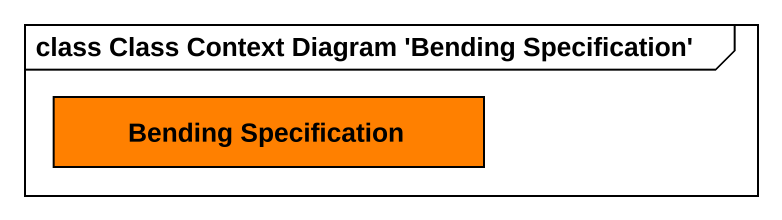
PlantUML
@startuml
mainframe class Class Context Diagram 'Bending Specification'
hide circle
hide empty members
class "Bending Specification" as Bending_Specification #FF8000
@enduml
